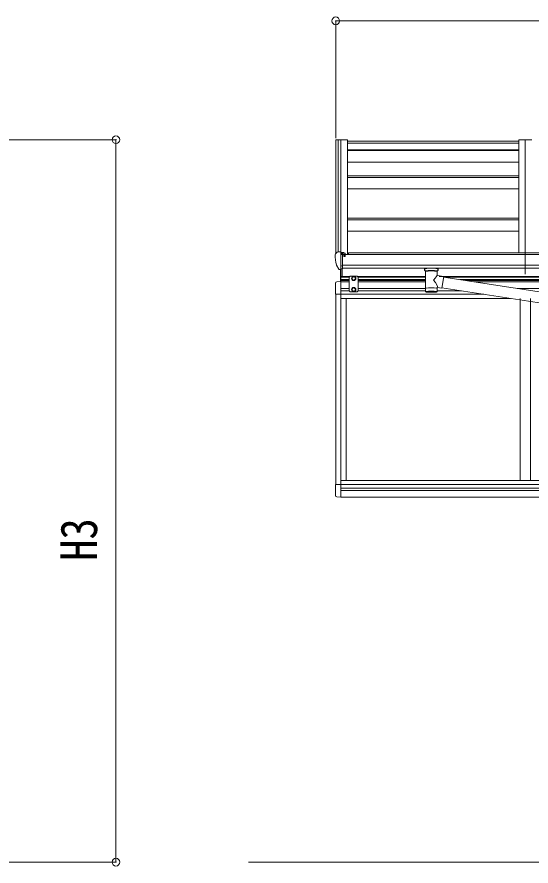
# Model space of a CAD drawing. Units: millimetres at full size, sheet at 1:30; details may follow other scales. Extents: x -8385 to 8479, y -5853 to 5787.
# Drawn here: x 31 to 2028, y -704 to 2593 of the extents above; entities that cross this region are included whole.
import ezdxf
from ezdxf.enums import TextEntityAlignment as Align

# ---------------------------------------------------------------- set-up
doc = ezdxf.new("R2010")
doc.units = ezdxf.units.MM
doc.header["$LTSCALE"] = 30
doc.header["$PDMODE"] = 32
doc.header["$PDSIZE"] = 30
for name, color, linetype, lineweight in [('0-0_0', 7, 'Continuous', 9), ('0-1_本体', 4, 'Continuous', 9), ('0-2_部品', 7, 'Continuous', 9), ('0-8_PARTS2', 2, 'Continuous', 9), ('0-A_寸法', 6, 'Continuous', 9), ('1-1_GLASS', 4, 'Continuous', 9), ('1-2_GLASS_SEAL', 7, 'Continuous', 9)]:
    doc.layers.add(name, color=color, linetype=linetype, lineweight=lineweight)
doc.styles.add('ＭＳ ゴシック', font='')
doc.styles.get('ＭＳ ゴシック').set_extended_font_data('MS Gothic')

msp = doc.modelspace()

# ---------------------------------------------------------------- linework, layer by layer
at = {"layer": '0-0_0'}
msp.add_line((930.39, -689.23), (2458.3, -689.23), dxfattribs=at)
at = {"layer": '0-1_本体'}
for p, q in [((1269.51, 2114.68), (1269.5, 1673.62)), ((1270.45, 2115.56), (1278.28, 2115.97)), ((1278.5, 2115.9), (1278.5, 1680.17)), ((1278.58, 2115.78), (1279.2, 2114.16)), ((1314.5, 2115.99), (1314.5, 1669.99)), ((1980.5, 2115.99), (1980.5, 1676.69)), ((2030.5, 2115.99), (1980.5, 2115.99)), ((1980.5, 2109.9), (1314.5, 2109.9)), ((1314.5, 2102.99), (1980.5, 2102.99)), ((1314.5, 2076.27), (1980.5, 2076.27)), ((1314.5, 2073.69), (1980.5, 2073.69)), ((1314.5, 2028.95), (1980.5, 2028.95)), ((1314.5, 1975.22), (1980.5, 1975.22)), ((1314.5, 1969.65), (1980.5, 1969.65)), ((1314.5, 1925.66), (1980.5, 1925.66)), ((1314.5, 1811.57), (1980.5, 1811.57)), ((1314.5, 1804.77), (1980.5, 1804.77)), ((1314.5, 1761.22), (1980.5, 1761.22)), ((7011, 1669.99), (1296, 1669.99)), ((1319.5, 1669.99), (1319.5, 1676.69)), ((6987.5, 1676.69), (1319.5, 1676.69)), ((1296, 1628.76), (7011, 1628.76)), ((7011, 1616.92), (1296, 1616.99))]:
    msp.add_line(p, q, dxfattribs=at)
msp.add_lwpolyline([(1279.2, 1680.17), (1279.2, 2115.99), (1314.5, 2115.99)], dxfattribs=at)
msp.add_circle((1303.47, 1665.25), 3, dxfattribs=at)
for centre, radius, start, end in [((1270.5, 2114.57), 1, 93, 173.32986), ((1278.3, 2115.67), 0.301, 21.06327, 92.86679)]:
    msp.add_arc(centre, radius, start, end, dxfattribs=at)
at = {"layer": '0-2_部品'}
for p, q in [((1267.5, 1670.8), (1267.5, 1670.17)), ((1274.41, 1679.6), (1270.34, 1673.79)), ((1289.5, 1611.67), (1289.5, 1680.17)), ((1291, 1679.25), (1289.5, 1679.25)), ((1296, 1670.44), (1289.5, 1670.83)), ((1291, 1679.25), (1291, 1673.08)), ((1300.67, 1677.75), (1291, 1678.47)), ((1291, 1675.48), (1305, 1675.43)), ((1300.47, 1665.25), (1301, 1665.25)), ((1301, 1665.25), (1301.3, 1665.25)), ((1301.5, 1675.44), (1301.5, 1677.34)), ((1306, 1674.32), (1306, 1669.99)), ((1281.88, 1613.48), (1272.13, 1628.86)), ((1613.8, 1610.66), (1613.8, 1616.78)), ((1667.8, 1610.66), (1667.8, 1616.78)), ((1288, 1611.76), (1284.29, 1611.99)), ((1288, 1611.76), (1289.5, 1611.67)), ((1289.5, 1613.87), (1290, 1613.87)), ((1290, 1613.87), (1290.5, 1614.87)), ((1296, 1614.87), (1290.5, 1614.87)), ((1617.9, 1606.16), (1617.88, 1525.87)), ((1663.7, 1588.59), (1663.7, 1606.17)), ((1688.92, 1584.68), (1663.7, 1588.6)), ((1688.92, 1584.68), (1681.9, 1539.42)), ((2384.03, 1474.78), (1688.61, 1582.67)), ((1663.72, 1525.87), (1663.7, 1542.5)), ((1663.7, 1542.25), (1681.9, 1539.42)), ((2380.36, 1432.85), (1682.17, 1541.16))]:
    msp.add_line(p, q, dxfattribs=at)
for points in [[(1289.5, 1680.17), (1277.5, 1680.17), (1275.17, 1680.03)], [(1296, 1614.87), (1296, 1673.08), (1291, 1673.08)], [(1300.67, 1677.75), (1300.84, 1677.73), (1301, 1677.7), (1301.14, 1677.66), (1301.27, 1677.61), (1301.37, 1677.55), (1301.44, 1677.48), (1301.49, 1677.41), (1301.5, 1677.34)], [(1301.3, 1666.44), (1301.3, 1665.25), (1306, 1665.25)], [(1306, 1666.87), (1306, 1665.25), (1306.47, 1665.25)], [(1289.5, 1625.56), (1292.66, 1625.97), (1296, 1626.4)], [(1613.84, 1610.61), (1613.81, 1610.96), (1614.06, 1611.92), (1614.58, 1612.8), (1615.38, 1613.64), (1616.5, 1614.44), (1617.9, 1615.16)], [(1613.84, 1610.72), (1613.81, 1610.36), (1614.06, 1609.41), (1614.58, 1608.52), (1615.38, 1607.68), (1616.5, 1606.89), (1617.9, 1606.16)], [(1663.7, 1615.15), (1663.93, 1615.06), (1665.29, 1614.32), (1666.4, 1613.48), (1667.16, 1612.61), (1667.62, 1611.71), (1667.79, 1610.82)], [(1663.7, 1606.17), (1663.93, 1606.27), (1665.29, 1607), (1666.4, 1607.85), (1667.16, 1608.72), (1667.62, 1609.62), (1667.79, 1610.5)]]:
    msp.add_lwpolyline(points, dxfattribs=at)
for centre, radius, start, end in [((1270.5, 1670.8), 3, 93, 180), ((1459.99, 1670.17), 192.49, 180.0008, 192.1233), ((1275.23, 1679.03), 1, 93.5, 145), ((1303.5, 1665.25), 2.5, 151.64236, 180), ((1303.5, 1665.25), 2.5, 0, 151.64236), ((1274.73, 1630.36), 3, 191.83348, 210), ((1630.87, 1565.45), 51.38, 92.46126, 104.61963), ((1650.75, 1565.45), 51.38, 75.38037, 87.53874), ((1284.47, 1614.98), 3, 210, 266.5)]:
    msp.add_arc(centre, radius, start, end, dxfattribs=at)
for centre, major_axis, ratio, start_param, end_param in [((1305, 1674.32), (-0.02, 1.1), 0.906239, 4.6917496, 6.2625459), ((1640.8, 1604.97), (-22.91, -0.42), 0.072511, 4.711586, 6.2823824), ((1640.82, 1606.6), (-22.91, -0.42), 0.072511, 4.711586, 6.2823824), ((1640.77, 1606.59), (22.92, -0.42), 0.07247, 0.0008089, 1.5716053), ((1640.77, 1604.97), (22.92, -0.42), 0.07247, 0.0008089, 1.5716053), ((1643.35, 1566.39), (20.32, 22.25), 0.045535, 4.9756507, 6.2441899), ((1651.8, 1610.66), (16, 0), 0.361356, 0, 0.0194874), ((1651.8, 1610.66), (16, 0), 0.361356, 6.2636979, 6.2831853), ((1640.8, 1569.04), (-22.81, 26.62), 0.234429, 3.1563334, 4.5976381), ((1640.8, 1525.87), (22.92, 0), 0.101955, 6.2829723, 9.4248207), ((1640.8, 1525.87), (22.92, 0), 0.101955, 3.1415499, 6.2833984), ((1640.8, 1538.31), (22.91, 0), 0.122865, 6.2831853, 9.424778)]:
    msp.add_ellipse(centre, major_axis=major_axis, ratio=ratio, start_param=start_param, end_param=end_param, dxfattribs=at)
at = {"layer": '0-8_PARTS2'}
for p, q in [((1289.5, 2112.84), (1289.5, 1593.56)), ((2005.5, 2112.84), (2005.5, 1593.56))]:
    msp.add_line(p, q, dxfattribs=at)
at = {"layer": '0-A_寸法'}
for p, q in [((1269.5, 2577.68), (1269.5, 2122.1)), ((1269.5, 2577.68), (7037.5, 2577.68)), ((415.52, 2115.99), (-890.91, 2115.99)), ((415.52, -689.22), (415.52, 2115.99)), ((415.52, -689.22), (-190.46, -689.22))]:
    msp.add_line(p, q, dxfattribs=at)
for p in [(1269.5, 2577.68), (415.52, 2115.99), (415.52, -689.22)]:
    msp.add_point(p, dxfattribs=at)
at = {"layer": '1-1_GLASS'}
for p, q in [((1289.3, 1585.38), (1324.8, 1585.38)), ((1353.8, 1585.38), (1617.89, 1585.38)), ((1671.13, 1585.38), (2418.1, 1585.38)), ((1289.3, 1581.88), (1321.8, 1581.88)), ((1289.3, 1572.88), (1321.8, 1572.88)), ((1289.3, 1569.38), (1321.8, 1569.38)), ((1289.3, 1565.08), (1289.3, 1364.88)), ((1321.8, 1564.38), (1289.3, 1564.38)), ((1356.8, 1581.88), (1617.89, 1581.88)), ((1356.8, 1572.88), (1617.89, 1572.88)), ((1356.8, 1569.38), (1617.89, 1569.38)), ((1617.89, 1564.38), (1356.8, 1564.38)), ((1693.69, 1581.88), (2416.13, 1581.88)), ((1751.7, 1572.88), (2416.1, 1572.88)), ((1774.26, 1569.38), (2416.1, 1569.38)), ((2355.38, 1564.38), (1806.49, 1564.38)), ((1289.3, 1538.38), (1321.8, 1538.38)), ((1289.3, 1529.38), (1321.8, 1529.38)), ((1356.8, 1538.38), (1617.88, 1538.38)), ((1356.8, 1529.38), (1617.88, 1529.38)), ((1663.71, 1529.38), (1758.13, 1529.38)), ((1974.09, 1538.38), (2416.1, 1538.38)), ((1269.3, 1515.68), (1269.3, 1414.08)), ((1269.3, 1499.88), (1269.3, 777.07)), ((1845.15, 1515.88), (1289.3, 1515.88)), ((1948.29, 1499.88), (1289.3, 1499.88)), ((1289.3, 1499.88), (1289.3, 727.88)), ((1309.3, 1499.88), (1309.3, 1429.88)), ((1309.3, 1499.88), (1309.3, 792.88)), ((1985.5, 1499.88), (1985.5, 792.88)), ((1985.5, 1494.11), (1985.5, 1429.88)), ((2025.5, 1499.88), (2025.5, 792.88)), ((2025.5, 1487.9), (2025.5, 1429.88)), ((1289.3, 792.88), (2402.1, 792.88)), ((1289.3, 776.88), (2400.1, 776.88)), ((1289.3, 763.38), (2402.1, 763.38)), ((1289.3, 754.38), (2402.1, 754.38)), ((1289.3, 728.38), (2402.1, 728.38))]:
    msp.add_line(p, q, dxfattribs=at)
at = {"layer": '1-2_GLASS_SEAL'}
for p, q in [((1287.8, 1565.17), (1287.8, 1611.77)), ((1289.3, 1565.17), (1289.3, 1611.68)), ((1294.8, 1585.68), (1294.8, 1614.88)), ((1325.8, 1586.68), (1321.8, 1582.68)), ((1321.8, 1582.68), (1321.8, 1529.18)), ((1352.8, 1586.68), (1325.8, 1586.68)), ((1352.8, 1586.68), (1356.8, 1582.68)), ((1356.8, 1529.18), (1356.8, 1582.68)), ((1268.8, 1558.88), (1268.8, 1515.98)), ((1289.3, 1565.18), (1274.01, 1564.37)), ((1325.8, 1525.18), (1321.8, 1529.18)), ((1352.8, 1525.18), (1325.8, 1525.18)), ((1339.3, 1541.68), (1332.8, 1537.93)), ((1332.8, 1537.93), (1332.8, 1530.42)), ((1332.8, 1530.42), (1339.3, 1526.67)), ((1345.8, 1537.93), (1339.3, 1541.68)), ((1339.3, 1526.67), (1345.8, 1530.42)), ((1345.8, 1530.42), (1345.8, 1537.93)), ((1352.8, 1525.18), (1356.8, 1529.18)), ((1289.3, 1515.98), (1268.8, 1515.98)), ((1268.8, 734.46), (1268.8, 777.37)), ((1289.3, 777.37), (1268.8, 777.37)), ((1289.3, 728.17), (1274.01, 728.97))]:
    msp.add_line(p, q, dxfattribs=at)
for points in [[(1332.8, 1581.43), (1339.3, 1585.18), (1345.8, 1581.43)], [(1345.8, 1581.43), (1345.8, 1573.92), (1339.3, 1570.17), (1332.8, 1573.92), (1332.8, 1581.43)]]:
    msp.add_lwpolyline(points, dxfattribs=at)
for centre, radius in [((1339.3, 1577.68), 8.5), ((1339.3, 1577.68), 7.5), ((1339.3, 1577.68), 6.5), ((1339.3, 1534.18), 8.5), ((1339.3, 1534.18), 7.5), ((1339.3, 1534.18), 6.5)]:
    msp.add_circle(centre, radius, dxfattribs=at)
for centre, start, end in [((1274.3, 1558.88), 93, 180), ((1274.3, 734.46), 180, 267)]:
    msp.add_arc(centre, 5.5, start, end, dxfattribs=at)

# ---------------------------------------------------------------- texts
at = {"layer": '0-A_寸法', "color": 7, "style": 'ＭＳ ゴシック', "width": 0.85}
msp.add_text('H3', height=143, rotation=90, dxfattribs=at).set_placement((385.52, 480.88), align=Align.BOTTOM_LEFT)

doc.saveas('drawing.dxf')
